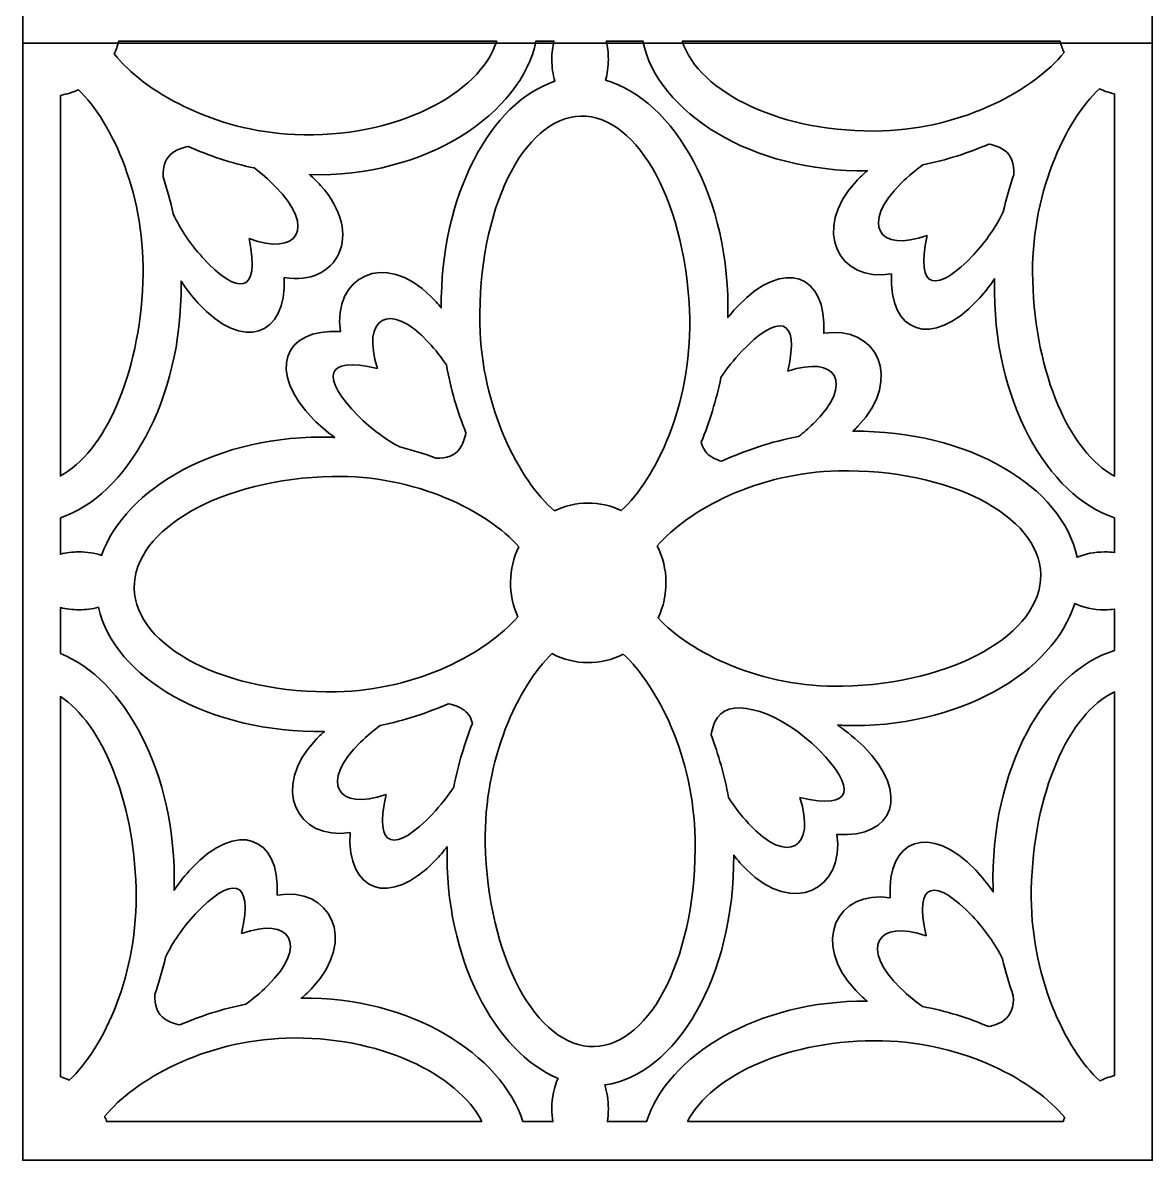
# Model space of a CAD drawing. Header units: centimetres. Extents: x 16.2 to 27.5, y -9.5 to 9.6.
# Drawn here: x 22.75 to 27.5, y -9.416 to -4.63 of the extents above; entities that cross this region are included whole.
import ezdxf

# ---------------------------------------------------------------- set-up
doc = ezdxf.new("R2010")
doc.units = ezdxf.units.CM
doc.header["$MEASUREMENT"] = 0
doc.layers.add('layer 1', color=7, linetype='Continuous')

msp = doc.modelspace()

# ---------------------------------------------------------------- linework, layer by layer
at = {"layer": 'layer 1', "color": 250, "lineweight": 35}
for points, knots in [([(22.74999, 0.15545), (22.74999, 0.15545), (27.49999, 0.15545), (27.49999, 0.15545), (27.49999, 0.15545), (27.49999, 0.15545), (27.49999, -4.71594), (27.49999, -4.71594), (27.49999, -4.71594), (27.49999, -4.71594), (22.74999, -4.71594), (22.74999, -4.71594), (22.74999, -4.71594), (22.74999, -4.71594), (22.74999, 0.15545), (22.74999, 0.15545)], [0, 0, 0, 0, 0.2, 0.2, 0.2, 0.2, 0.4, 0.4, 0.4, 0.4, 0.6, 0.6, 0.6, 0.6, 1, 1, 1, 1]), ([(22.74999, -4.54491), (22.74999, -4.54491), (27.49999, -4.54491), (27.49999, -4.54491), (27.49999, -4.54491), (27.49999, -4.54491), (27.49999, -6.97858), (27.49999, -6.97858), (27.49999, -6.97858), (27.49999, -6.97858), (27.49999, -9.4163), (27.49999, -9.4163), (27.49999, -9.4163), (27.49999, -9.4163), (22.74999, -9.4163), (22.74999, -9.4163), (22.74999, -9.4163), (22.74999, -9.4163), (22.74999, -4.54491), (22.74999, -4.54491)], [0, 0, 0, 0, 0.1666667, 0.1666667, 0.1666667, 0.1666667, 0.3333333, 0.3333333, 0.3333333, 0.3333333, 0.5, 0.5, 0.5, 0.5, 0.6666667, 0.6666667, 0.6666667, 0.6666667, 1, 1, 1, 1]), ([(22.90832, -6.71361), (23.18542, -6.62132), (23.42049, -6.21978), (23.41579, -5.73015), (23.41579, -5.73015), (23.41575, -5.72584), (23.41569, -5.72154), (23.41561, -5.71724), (23.41561, -5.71724), (23.4386, -5.75155), (23.46272, -5.78296), (23.48741, -5.81001), (23.48741, -5.81001), (23.67596, -6.01651), (23.85958, -5.95096), (23.84961, -5.70206), (23.84961, -5.70206), (24.07095, -5.74229), (24.1906, -5.52104), (24.00205, -5.31454), (24.00205, -5.31454), (23.98782, -5.29894), (23.97223, -5.28375), (23.95557, -5.26901), (23.95557, -5.26901), (24.44433, -5.2842), (24.84942, -5.01053), (24.90807, -4.70729), (24.90807, -4.70729), (24.90807, -4.70729), (24.98378, -4.70729), (24.98378, -4.70729), (24.98378, -4.70729), (24.97819, -4.73109), (24.97511, -4.75711), (24.97511, -4.78438), (24.97511, -4.78438), (24.97511, -4.81762), (24.97969, -4.84902), (24.98781, -4.8768), (24.98781, -4.8768), (24.71833, -4.96424), (24.50609, -5.35643), (24.50998, -5.83052), (24.50998, -5.83052), (24.49599, -5.81309), (24.48154, -5.79676), (24.46667, -5.78181), (24.46667, -5.78181), (24.26973, -5.58374), (24.05171, -5.70174), (24.08605, -5.92985), (24.08605, -5.92985), (23.84394, -5.91419), (23.77611, -6.10126), (23.97304, -6.29933), (23.97304, -6.29933), (23.99884, -6.32528), (24.0289, -6.35072), (24.0618, -6.37507), (24.0618, -6.37507), (24.05761, -6.3749), (24.05342, -6.37474), (24.04923, -6.3746), (24.04923, -6.3746), (23.57411, -6.35915), (23.17897, -6.59021), (23.08151, -6.87148), (23.08151, -6.87148), (23.05315, -6.86211), (23.02066, -6.85679), (22.98613, -6.85679), (22.98613, -6.85679), (22.95853, -6.85679), (22.93224, -6.86019), (22.90832, -6.86634), (22.90832, -6.86634), (22.90832, -6.86634), (22.90832, -6.71361), (22.90832, -6.71361)], [0, 0, 0, 0, 0.047619, 0.047619, 0.047619, 0.047619, 0.0952381, 0.0952381, 0.0952381, 0.0952381, 0.1428571, 0.1428571, 0.1428571, 0.1428571, 0.1904762, 0.1904762, 0.1904762, 0.1904762, 0.2380952, 0.2380952, 0.2380952, 0.2380952, 0.2857143, 0.2857143, 0.2857143, 0.2857143, 0.3333333, 0.3333333, 0.3333333, 0.3333333, 0.3809524, 0.3809524, 0.3809524, 0.3809524, 0.4285714, 0.4285714, 0.4285714, 0.4285714, 0.4761905, 0.4761905, 0.4761905, 0.4761905, 0.5238095, 0.5238095, 0.5238095, 0.5238095, 0.5714286, 0.5714286, 0.5714286, 0.5714286, 0.6190476, 0.6190476, 0.6190476, 0.6190476, 0.6666667, 0.6666667, 0.6666667, 0.6666667, 0.7142857, 0.7142857, 0.7142857, 0.7142857, 0.7619048, 0.7619048, 0.7619048, 0.7619048, 0.8095238, 0.8095238, 0.8095238, 0.8095238, 0.8571429, 0.8571429, 0.8571429, 0.8571429, 0.9047619, 0.9047619, 0.9047619, 0.9047619, 1, 1, 1, 1]), ([(24.74314, -4.70729), (24.67467, -4.92946), (24.31637, -5.11874), (23.8944, -5.10076), (23.8944, -5.10076), (23.54942, -5.08606), (23.25811, -4.91777), (23.13451, -4.76184), (23.13451, -4.76184), (23.14206, -4.74658), (23.14846, -4.72746), (23.15365, -4.70729), (23.15365, -4.70729), (23.15365, -4.70729), (24.74314, -4.70729), (24.74314, -4.70729)], [0, 0, 0, 0, 0.2, 0.2, 0.2, 0.2, 0.4, 0.4, 0.4, 0.4, 0.6, 0.6, 0.6, 0.6, 1, 1, 1, 1]), ([(27.34165, -6.71315), (27.0617, -6.62317), (26.82623, -6.21537), (26.83677, -5.72056), (26.83677, -5.72056), (26.83686, -5.71625), (26.83697, -5.71195), (26.83709, -5.70765), (26.83709, -5.70765), (26.8137, -5.74167), (26.78923, -5.77279), (26.76421, -5.79953), (26.76421, -5.79953), (26.57327, -6.00369), (26.39043, -5.93588), (26.4033, -5.68712), (26.4033, -5.68712), (26.18151, -5.72463), (26.06446, -5.50192), (26.2554, -5.29775), (26.2554, -5.29775), (26.26982, -5.28233), (26.28558, -5.26734), (26.30241, -5.2528), (26.30241, -5.2528), (25.81708, -5.2619), (25.41755, -5.00608), (25.35785, -4.70729), (25.35785, -4.70729), (25.35785, -4.70729), (25.20394, -4.70729), (25.20394, -4.70729), (25.20394, -4.70729), (25.20953, -4.73109), (25.21261, -4.75711), (25.21261, -4.78438), (25.21261, -4.78438), (25.21261, -4.81593), (25.20849, -4.84582), (25.20112, -4.87253), (25.20112, -4.87253), (25.48747, -4.95266), (25.72906, -5.36762), (25.71521, -5.871), (25.71521, -5.871), (25.72941, -5.85301), (25.74388, -5.83619), (25.75852, -5.82084), (25.75852, -5.82084), (25.9514, -5.61863), (26.13358, -5.68828), (26.11833, -5.9369), (26.11833, -5.9369), (26.34048, -5.90164), (26.4554, -6.12553), (26.26252, -6.32775), (26.26252, -6.32775), (26.25561, -6.33498), (26.24838, -6.34211), (26.24091, -6.34915), (26.24091, -6.34915), (26.72622, -6.3436), (27.12428, -6.58331), (27.18378, -6.87934), (27.18378, -6.87934), (27.21651, -6.86514), (27.25657, -6.85679), (27.29983, -6.85679), (27.29983, -6.85679), (27.31417, -6.85679), (27.32816, -6.85772), (27.34165, -6.85946), (27.34165, -6.85946), (27.34165, -6.85946), (27.34165, -6.71315), (27.34165, -6.71315)], [0, 0, 0, 0, 0.05, 0.05, 0.05, 0.05, 0.1, 0.1, 0.1, 0.1, 0.15, 0.15, 0.15, 0.15, 0.2, 0.2, 0.2, 0.2, 0.25, 0.25, 0.25, 0.25, 0.3, 0.3, 0.3, 0.3, 0.35, 0.35, 0.35, 0.35, 0.4, 0.4, 0.4, 0.4, 0.45, 0.45, 0.45, 0.45, 0.5, 0.5, 0.5, 0.5, 0.55, 0.55, 0.55, 0.55, 0.6, 0.6, 0.6, 0.6, 0.65, 0.65, 0.65, 0.65, 0.7, 0.7, 0.7, 0.7, 0.75, 0.75, 0.75, 0.75, 0.8, 0.8, 0.8, 0.8, 0.85, 0.85, 0.85, 0.85, 0.9, 0.9, 0.9, 0.9, 1, 1, 1, 1]), ([(25.52293, -4.70729), (25.59252, -4.92483), (25.94647, -5.09801), (26.36554, -5.08532), (26.36554, -5.08532), (26.71068, -5.07487), (27.00392, -4.91017), (27.12934, -4.75579), (27.12934, -4.75579), (27.12273, -4.74203), (27.1171, -4.72519), (27.11243, -4.70729), (27.11243, -4.70729), (27.11243, -4.70729), (25.52293, -4.70729), (25.52293, -4.70729)], [0, 0, 0, 0, 0.2, 0.2, 0.2, 0.2, 0.4, 0.4, 0.4, 0.4, 0.6, 0.6, 0.6, 0.6, 1, 1, 1, 1]), ([(22.90832, -4.9359), (22.9359, -4.93055), (22.96285, -4.92272), (22.9841, -4.91234), (22.9841, -4.91234), (23.12701, -5.04901), (23.26999, -5.36452), (23.25549, -5.72331), (23.25549, -5.72331), (23.23976, -6.11274), (23.09384, -6.43766), (22.90832, -6.53731), (22.90832, -6.53731), (22.90832, -6.53731), (22.90832, -4.9359), (22.90832, -4.9359)], [0, 0, 0, 0, 0.2, 0.2, 0.2, 0.2, 0.4, 0.4, 0.4, 0.4, 0.6, 0.6, 0.6, 0.6, 1, 1, 1, 1]), ([(27.34165, -4.93), (27.31835, -4.92453), (27.29607, -4.91724), (27.27799, -4.90812), (27.27799, -4.90812), (27.13349, -5.04302), (26.98683, -5.35675), (26.99713, -5.7157), (26.99713, -5.7157), (27.00845, -6.11012), (27.15397, -6.4401), (27.34165, -6.53761), (27.34165, -6.53761), (27.34165, -6.53761), (27.34165, -4.93), (27.34165, -4.93)], [0, 0, 0, 0, 0.2, 0.2, 0.2, 0.2, 0.4, 0.4, 0.4, 0.4, 0.6, 0.6, 0.6, 0.6, 1, 1, 1, 1]), ([(24.98584, -6.6845), (25.07428, -6.64083), (25.17823, -6.6402), (25.26721, -6.68294), (25.26721, -6.68294), (25.41266, -6.54896), (25.56155, -6.23737), (25.5547, -5.8792), (25.5547, -5.8792), (25.54558, -5.4029), (25.33998, -5.01843), (25.09701, -5.02332), (25.09701, -5.02332), (24.85407, -5.02822), (24.66334, -5.42069), (24.67245, -5.89699), (24.67245, -5.89699), (24.67923, -6.25148), (24.83673, -6.55421), (24.98584, -6.6845)], [0, 0, 0, 0, 0.1666667, 0.1666667, 0.1666667, 0.1666667, 0.3333333, 0.3333333, 0.3333333, 0.3333333, 0.5, 0.5, 0.5, 0.5, 0.6666667, 0.6666667, 0.6666667, 0.6666667, 1, 1, 1, 1]), ([(23.70167, -5.53857), (23.90512, -5.61512), (23.98558, -5.49385), (23.81329, -5.32029), (23.81329, -5.32029), (23.78292, -5.28969), (23.75263, -5.26354), (23.72283, -5.2415), (23.72283, -5.2415), (23.62471, -5.22074), (23.53184, -5.18931), (23.44639, -5.15082), (23.44639, -5.15082), (23.42171, -5.1551), (23.39975, -5.16373), (23.3812, -5.17632), (23.3812, -5.17632), (23.3519, -5.1962), (23.33906, -5.23259), (23.3402, -5.27825), (23.3402, -5.27825), (23.3567, -5.32847), (23.37101, -5.3808), (23.38262, -5.43481), (23.38262, -5.43481), (23.41113, -5.49611), (23.45299, -5.55982), (23.50515, -5.61696), (23.50515, -5.61696), (23.654, -5.77998), (23.75147, -5.77574), (23.70167, -5.53857)], [0, 0, 0, 0, 0.1111111, 0.1111111, 0.1111111, 0.1111111, 0.2222222, 0.2222222, 0.2222222, 0.2222222, 0.3333333, 0.3333333, 0.3333333, 0.3333333, 0.4444444, 0.4444444, 0.4444444, 0.4444444, 0.5555556, 0.5555556, 0.5555556, 0.5555556, 0.6666667, 0.6666667, 0.6666667, 0.6666667, 0.7777778, 0.7777778, 0.7777778, 0.7777778, 1, 1, 1, 1]), ([(26.55314, -5.52547), (26.34881, -5.59951), (26.26978, -5.47726), (26.44408, -5.30583), (26.44408, -5.30583), (26.47481, -5.27561), (26.5054, -5.24983), (26.53546, -5.22816), (26.53546, -5.22816), (26.63382, -5.20861), (26.72704, -5.17832), (26.81294, -5.14089), (26.81294, -5.14089), (26.83756, -5.14548), (26.85942, -5.15438), (26.87783, -5.1672), (26.87783, -5.1672), (26.90689, -5.18743), (26.9193, -5.22398), (26.91763, -5.26962), (26.91763, -5.26962), (26.90055, -5.31964), (26.88562, -5.37179), (26.87339, -5.42565), (26.87339, -5.42565), (26.84416, -5.48659), (26.80156, -5.54978), (26.74873, -5.60628), (26.74873, -5.60628), (26.59799, -5.76745), (26.50057, -5.76201), (26.55314, -5.52547)], [0, 0, 0, 0, 0.1111111, 0.1111111, 0.1111111, 0.1111111, 0.2222222, 0.2222222, 0.2222222, 0.2222222, 0.3333333, 0.3333333, 0.3333333, 0.3333333, 0.4444444, 0.4444444, 0.4444444, 0.4444444, 0.5555556, 0.5555556, 0.5555556, 0.5555556, 0.6666667, 0.6666667, 0.6666667, 0.6666667, 0.7777778, 0.7777778, 0.7777778, 0.7777778, 1, 1, 1, 1]), ([(24.24199, -6.0853), (24.17191, -5.87476), (24.29173, -5.79481), (24.45695, -5.97546), (24.45695, -5.97546), (24.48607, -6.00731), (24.51088, -6.03899), (24.53168, -6.07006), (24.53168, -6.07006), (24.54976, -6.17125), (24.57833, -6.26727), (24.61394, -6.35584), (24.61394, -6.35584), (24.60924, -6.38108), (24.60035, -6.40343), (24.58769, -6.42221), (24.58769, -6.42221), (24.56769, -6.45185), (24.53199, -6.46424), (24.48755, -6.46207), (24.48755, -6.46207), (24.43902, -6.44404), (24.38838, -6.4282), (24.33605, -6.41511), (24.33605, -6.41511), (24.277, -6.3845), (24.21588, -6.34014), (24.16138, -6.28533), (24.16138, -6.28533), (24.00591, -6.12897), (24.01216, -6.02899), (24.24199, -6.0853)], [0, 0, 0, 0, 0.1111111, 0.1111111, 0.1111111, 0.1111111, 0.2222222, 0.2222222, 0.2222222, 0.2222222, 0.3333333, 0.3333333, 0.3333333, 0.3333333, 0.4444444, 0.4444444, 0.4444444, 0.4444444, 0.5555556, 0.5555556, 0.5555556, 0.5555556, 0.6666667, 0.6666667, 0.6666667, 0.6666667, 0.7777778, 0.7777778, 0.7777778, 0.7777778, 1, 1, 1, 1]), ([(25.96696, -6.09703), (26.17199, -6.02507), (26.24985, -6.14811), (26.07392, -6.31776), (26.07392, -6.31776), (26.05351, -6.33745), (26.03317, -6.35519), (26.01303, -6.37113), (26.01303, -6.37113), (25.89686, -6.39288), (25.78767, -6.42963), (25.68909, -6.47554), (25.68909, -6.47554), (25.67036, -6.47031), (25.6535, -6.4624), (25.63888, -6.452), (25.63888, -6.452), (25.62059, -6.439), (25.60906, -6.41951), (25.60359, -6.39539), (25.60359, -6.39539), (25.63798, -6.31111), (25.66649, -6.21953), (25.68615, -6.12286), (25.68615, -6.12286), (25.7105, -6.08547), (25.73941, -6.04858), (25.77215, -6.01425), (25.77215, -6.01425), (25.92443, -5.8546), (26.02178, -5.86103), (25.96696, -6.09703)], [0, 0, 0, 0, 0.1111111, 0.1111111, 0.1111111, 0.1111111, 0.2222222, 0.2222222, 0.2222222, 0.2222222, 0.3333333, 0.3333333, 0.3333333, 0.3333333, 0.4444444, 0.4444444, 0.4444444, 0.4444444, 0.5555556, 0.5555556, 0.5555556, 0.5555556, 0.6666667, 0.6666667, 0.6666667, 0.6666667, 0.7777778, 0.7777778, 0.7777778, 0.7777778, 1, 1, 1, 1]), ([(25.41829, -6.8318), (25.46597, -6.9261), (25.46735, -7.03919), (25.42204, -7.13466), (25.42204, -7.13466), (25.55621, -7.28142), (25.85502, -7.4288), (26.19759, -7.42189), (26.19759, -7.42189), (26.66143, -7.41254), (27.03584, -7.20143), (27.03106, -6.95193), (27.03106, -6.95193), (27.02628, -6.70246), (26.64408, -6.50659), (26.18024, -6.51595), (26.18024, -6.51595), (25.83948, -6.52281), (25.54779, -6.68047), (25.41829, -6.8318)], [0, 0, 0, 0, 0.1666667, 0.1666667, 0.1666667, 0.1666667, 0.3333333, 0.3333333, 0.3333333, 0.3333333, 0.5, 0.5, 0.5, 0.5, 0.6666667, 0.6666667, 0.6666667, 0.6666667, 1, 1, 1, 1]), ([(24.83177, -7.1293), (24.7897, -7.03646), (24.791, -6.92758), (24.83604, -6.83564), (24.83604, -6.83564), (24.70609, -6.68594), (24.40203, -6.53227), (24.05239, -6.53932), (24.05239, -6.53932), (23.58855, -6.54867), (23.21414, -6.75978), (23.21891, -7.00928), (23.21891, -7.00928), (23.22369, -7.25875), (23.60589, -7.45461), (24.06973, -7.44526), (24.06973, -7.44526), (24.41057, -7.4384), (24.70232, -7.28066), (24.83177, -7.1293)], [0, 0, 0, 0, 0.1666667, 0.1666667, 0.1666667, 0.1666667, 0.3333333, 0.3333333, 0.3333333, 0.3333333, 0.5, 0.5, 0.5, 0.5, 0.6666667, 0.6666667, 0.6666667, 0.6666667, 1, 1, 1, 1]), ([(27.34165, -7.27222), (27.05593, -7.35497), (26.8156, -7.77076), (26.83087, -8.27423), (26.83087, -8.27423), (26.831, -8.27853), (26.83115, -8.28284), (26.83131, -8.28713), (26.83131, -8.28713), (26.80762, -8.25333), (26.78286, -8.22245), (26.75761, -8.19595), (26.75761, -8.19595), (26.56482, -7.99362), (26.38261, -8.06317), (26.39773, -8.3118), (26.39773, -8.3118), (26.1756, -8.27641), (26.06057, -8.50023), (26.25336, -8.70256), (26.25336, -8.70256), (26.26791, -8.71784), (26.28381, -8.73269), (26.30077, -8.74706), (26.30077, -8.74706), (25.84133, -8.74283), (25.46092, -8.97521), (25.37321, -9.25392), (25.37321, -9.25392), (25.37321, -9.25392), (25.20842, -9.25392), (25.20842, -9.25392), (25.20842, -9.25392), (25.21115, -9.23666), (25.21261, -9.21851), (25.21261, -9.19976), (25.21261, -9.19976), (25.21261, -9.16327), (25.20709, -9.129), (25.19743, -9.0993), (25.19743, -9.0993), (25.49647, -9.05838), (25.74359, -8.64319), (25.74002, -8.13257), (25.74002, -8.13257), (25.75698, -8.15467), (25.77468, -8.17516), (25.793, -8.19359), (25.793, -8.19359), (25.98994, -8.39166), (26.20796, -8.27366), (26.17362, -8.04555), (26.17362, -8.04555), (26.41573, -8.06121), (26.48356, -7.87414), (26.28663, -7.67607), (26.28663, -7.67607), (26.2556, -7.64486), (26.21844, -7.61437), (26.17753, -7.58564), (26.17753, -7.58564), (26.18525, -7.58603), (26.19299, -7.58635), (26.20075, -7.58661), (26.20075, -7.58661), (26.68514, -7.60236), (27.08638, -7.36187), (27.17382, -7.07318), (27.17382, -7.07318), (27.20823, -7.09017), (27.25207, -7.10036), (27.29983, -7.10036), (27.29983, -7.10036), (27.31417, -7.10036), (27.32816, -7.09943), (27.34165, -7.09769), (27.34165, -7.09769), (27.34165, -7.09769), (27.34165, -7.27222), (27.34165, -7.27222)], [0, 0, 0, 0, 0.047619, 0.047619, 0.047619, 0.047619, 0.0952381, 0.0952381, 0.0952381, 0.0952381, 0.1428571, 0.1428571, 0.1428571, 0.1428571, 0.1904762, 0.1904762, 0.1904762, 0.1904762, 0.2380952, 0.2380952, 0.2380952, 0.2380952, 0.2857143, 0.2857143, 0.2857143, 0.2857143, 0.3333333, 0.3333333, 0.3333333, 0.3333333, 0.3809524, 0.3809524, 0.3809524, 0.3809524, 0.4285714, 0.4285714, 0.4285714, 0.4285714, 0.4761905, 0.4761905, 0.4761905, 0.4761905, 0.5238095, 0.5238095, 0.5238095, 0.5238095, 0.5714286, 0.5714286, 0.5714286, 0.5714286, 0.6190476, 0.6190476, 0.6190476, 0.6190476, 0.6666667, 0.6666667, 0.6666667, 0.6666667, 0.7142857, 0.7142857, 0.7142857, 0.7142857, 0.7619048, 0.7619048, 0.7619048, 0.7619048, 0.8095238, 0.8095238, 0.8095238, 0.8095238, 0.8571429, 0.8571429, 0.8571429, 0.8571429, 0.9047619, 0.9047619, 0.9047619, 0.9047619, 1, 1, 1, 1]), ([(22.90832, -7.28411), (23.17652, -7.39045), (23.39705, -7.78807), (23.38685, -8.26728), (23.38685, -8.26728), (23.38675, -8.27158), (23.38664, -8.27589), (23.38652, -8.28018), (23.38652, -8.28018), (23.40991, -8.24616), (23.43438, -8.21505), (23.4594, -8.1883), (23.4594, -8.1883), (23.65034, -7.98414), (23.83318, -8.05195), (23.82031, -8.30071), (23.82031, -8.30071), (24.0421, -8.26321), (24.15916, -8.48591), (23.96821, -8.69008), (23.96821, -8.69008), (23.95379, -8.7055), (23.93803, -8.7205), (23.9212, -8.73503), (23.9212, -8.73503), (24.38068, -8.72641), (24.76323, -8.97203), (24.85336, -9.25392), (24.85336, -9.25392), (24.85336, -9.25392), (24.9793, -9.25392), (24.9793, -9.25392), (24.9793, -9.25392), (24.97657, -9.23666), (24.97511, -9.21851), (24.97511, -9.19976), (24.97511, -9.19976), (24.97511, -9.15144), (24.98478, -9.10702), (25.00095, -9.07195), (25.00095, -9.07195), (24.73741, -8.96202), (24.52382, -8.56911), (24.53461, -8.09717), (24.53461, -8.09717), (24.51881, -8.1176), (24.50265, -8.13662), (24.48628, -8.15378), (24.48628, -8.15378), (24.2934, -8.356), (24.11122, -8.28634), (24.12646, -8.03772), (24.12646, -8.03772), (23.90432, -8.07298), (23.7894, -7.84909), (23.98228, -7.64688), (23.98228, -7.64688), (23.99364, -7.63496), (24.00583, -7.62332), (24.01869, -7.61195), (24.01869, -7.61195), (23.53336, -7.62073), (23.13319, -7.38412), (23.06782, -7.08978), (23.06782, -7.08978), (23.04287, -7.09657), (23.01522, -7.10036), (22.98613, -7.10036), (22.98613, -7.10036), (22.95853, -7.10036), (22.93224, -7.09696), (22.90832, -7.09081), (22.90832, -7.09081), (22.90832, -7.09081), (22.90832, -7.28411), (22.90832, -7.28411)], [0, 0, 0, 0, 0.05, 0.05, 0.05, 0.05, 0.1, 0.1, 0.1, 0.1, 0.15, 0.15, 0.15, 0.15, 0.2, 0.2, 0.2, 0.2, 0.25, 0.25, 0.25, 0.25, 0.3, 0.3, 0.3, 0.3, 0.35, 0.35, 0.35, 0.35, 0.4, 0.4, 0.4, 0.4, 0.45, 0.45, 0.45, 0.45, 0.5, 0.5, 0.5, 0.5, 0.55, 0.55, 0.55, 0.55, 0.6, 0.6, 0.6, 0.6, 0.65, 0.65, 0.65, 0.65, 0.7, 0.7, 0.7, 0.7, 0.75, 0.75, 0.75, 0.75, 0.8, 0.8, 0.8, 0.8, 0.85, 0.85, 0.85, 0.85, 0.9, 0.9, 0.9, 0.9, 1, 1, 1, 1]), ([(25.27552, -7.28698), (25.18171, -7.3354), (25.06952, -7.33471), (24.97613, -7.28453), (24.97613, -7.28453), (24.83282, -7.42176), (24.68852, -7.72929), (24.69528, -8.08201), (24.69528, -8.08201), (24.70439, -8.55831), (24.90999, -8.94278), (25.15296, -8.93789), (25.15296, -8.93789), (25.39591, -8.93299), (25.58664, -8.54053), (25.57752, -8.06423), (25.57752, -8.06423), (25.57091, -7.71875), (25.42116, -7.42243), (25.27552, -7.28698)], [0, 0, 0, 0, 0.1666667, 0.1666667, 0.1666667, 0.1666667, 0.3333333, 0.3333333, 0.3333333, 0.3333333, 0.5, 0.5, 0.5, 0.5, 0.6666667, 0.6666667, 0.6666667, 0.6666667, 1, 1, 1, 1]), ([(22.90832, -9.06499), (22.92185, -9.06921), (22.93453, -9.07412), (22.94563, -9.07971), (22.94563, -9.07971), (23.09013, -8.94481), (23.23678, -8.63109), (23.22648, -8.27214), (23.22648, -8.27214), (23.2157, -7.89638), (23.08312, -7.57912), (22.90832, -7.46561), (22.90832, -7.46561), (22.90832, -7.46561), (22.90832, -9.06499), (22.90832, -9.06499)], [0, 0, 0, 0, 0.2, 0.2, 0.2, 0.2, 0.4, 0.4, 0.4, 0.4, 0.6, 0.6, 0.6, 0.6, 1, 1, 1, 1]), ([(26.01768, -7.8901), (26.08776, -8.10064), (25.96794, -8.18059), (25.80272, -7.99994), (25.80272, -7.99994), (25.76884, -7.96289), (25.74079, -7.92608), (25.71812, -7.89018), (25.71812, -7.89018), (25.7015, -7.79749), (25.67607, -7.70914), (25.64449, -7.6269), (25.64449, -7.6269), (25.64877, -7.59864), (25.65811, -7.57376), (25.67198, -7.5532), (25.67198, -7.5532), (25.73336, -7.46219), (25.94281, -7.5337), (26.09828, -7.69007), (26.09828, -7.69007), (26.25376, -7.84643), (26.24751, -7.94641), (26.01768, -7.8901)], [0, 0, 0, 0, 0.1428571, 0.1428571, 0.1428571, 0.1428571, 0.2857143, 0.2857143, 0.2857143, 0.2857143, 0.4285714, 0.4285714, 0.4285714, 0.4285714, 0.5714286, 0.5714286, 0.5714286, 0.5714286, 0.7142857, 0.7142857, 0.7142857, 0.7142857, 1, 1, 1, 1]), ([(27.34165, -9.06023), (27.31885, -9.06589), (27.29711, -9.0733), (27.27942, -9.08242), (27.27942, -9.08242), (27.13371, -8.9489), (26.98422, -8.63659), (26.99128, -8.27756), (26.99128, -8.27756), (26.9992, -7.87372), (27.14836, -7.53608), (27.34165, -7.44575), (27.34165, -7.44575), (27.34165, -7.44575), (27.34165, -9.06023), (27.34165, -9.06023)], [0, 0, 0, 0, 0.2, 0.2, 0.2, 0.2, 0.4, 0.4, 0.4, 0.4, 0.6, 0.6, 0.6, 0.6, 1, 1, 1, 1]), ([(24.27784, -7.8776), (24.07281, -7.94956), (23.99495, -7.82651), (24.17087, -7.65686), (24.17087, -7.65686), (24.1987, -7.63003), (24.22639, -7.60676), (24.25364, -7.58683), (24.25364, -7.58683), (24.35534, -7.56642), (24.4515, -7.5346), (24.53963, -7.49534), (24.53963, -7.49534), (24.56489, -7.50009), (24.58723, -7.50933), (24.60592, -7.52262), (24.60592, -7.52262), (24.62411, -7.53556), (24.63562, -7.55491), (24.64113, -7.57886), (24.64113, -7.57886), (24.60818, -7.6618), (24.58097, -7.75159), (24.56225, -7.84616), (24.56225, -7.84616), (24.53716, -7.88546), (24.50702, -7.92433), (24.47264, -7.96037), (24.47264, -7.96037), (24.32037, -8.12002), (24.22301, -8.11359), (24.27784, -7.8776)], [0, 0, 0, 0, 0.1111111, 0.1111111, 0.1111111, 0.1111111, 0.2222222, 0.2222222, 0.2222222, 0.2222222, 0.3333333, 0.3333333, 0.3333333, 0.3333333, 0.4444444, 0.4444444, 0.4444444, 0.4444444, 0.5555556, 0.5555556, 0.5555556, 0.5555556, 0.6666667, 0.6666667, 0.6666667, 0.6666667, 0.7777778, 0.7777778, 0.7777778, 0.7777778, 1, 1, 1, 1]), ([(23.67047, -8.46236), (23.8748, -8.38833), (23.95383, -8.51057), (23.77953, -8.682), (23.77953, -8.682), (23.74881, -8.71222), (23.71821, -8.73801), (23.68816, -8.75967), (23.68816, -8.75967), (23.5898, -8.77923), (23.49657, -8.80951), (23.41067, -8.84694), (23.41067, -8.84694), (23.38605, -8.84236), (23.36419, -8.83345), (23.34578, -8.82064), (23.34578, -8.82064), (23.31672, -8.8004), (23.30431, -8.76385), (23.30598, -8.71821), (23.30598, -8.71821), (23.32307, -8.66819), (23.33799, -8.61604), (23.35022, -8.56219), (23.35022, -8.56219), (23.37945, -8.50124), (23.42205, -8.43805), (23.47488, -8.38156), (23.47488, -8.38156), (23.62562, -8.22038), (23.72304, -8.22582), (23.67047, -8.46236)], [0, 0, 0, 0, 0.1111111, 0.1111111, 0.1111111, 0.1111111, 0.2222222, 0.2222222, 0.2222222, 0.2222222, 0.3333333, 0.3333333, 0.3333333, 0.3333333, 0.4444444, 0.4444444, 0.4444444, 0.4444444, 0.5555556, 0.5555556, 0.5555556, 0.5555556, 0.6666667, 0.6666667, 0.6666667, 0.6666667, 0.7777778, 0.7777778, 0.7777778, 0.7777778, 1, 1, 1, 1]), ([(26.54902, -8.47201), (26.34403, -8.39993), (26.26611, -8.52292), (26.44195, -8.69268), (26.44195, -8.69268), (26.47295, -8.72261), (26.50378, -8.7481), (26.53403, -8.76948), (26.53403, -8.76948), (26.63256, -8.78809), (26.72606, -8.81748), (26.81229, -8.8541), (26.81229, -8.8541), (26.83687, -8.84927), (26.85865, -8.84016), (26.87694, -8.82717), (26.87694, -8.82717), (26.90582, -8.80666), (26.9179, -8.77), (26.91581, -8.72437), (26.91581, -8.72437), (26.89828, -8.67452), (26.88288, -8.62251), (26.87016, -8.56877), (26.87016, -8.56877), (26.84038, -8.50811), (26.79722, -8.44533), (26.74388, -8.38934), (26.74388, -8.38934), (26.59168, -8.22961), (26.49432, -8.23598), (26.54902, -8.47201)], [0, 0, 0, 0, 0.1111111, 0.1111111, 0.1111111, 0.1111111, 0.2222222, 0.2222222, 0.2222222, 0.2222222, 0.3333333, 0.3333333, 0.3333333, 0.3333333, 0.4444444, 0.4444444, 0.4444444, 0.4444444, 0.5555556, 0.5555556, 0.5555556, 0.5555556, 0.6666667, 0.6666667, 0.6666667, 0.6666667, 0.7777778, 0.7777778, 0.7777778, 0.7777778, 1, 1, 1, 1]), ([(24.68106, -9.25392), (24.57928, -9.05396), (24.24668, -8.89075), (23.85807, -8.90252), (23.85807, -8.90252), (23.51294, -8.91296), (23.21969, -9.07766), (23.09427, -9.23205), (23.09427, -9.23205), (23.09747, -9.23869), (23.10043, -9.24606), (23.10317, -9.25392), (23.10317, -9.25392), (23.10317, -9.25392), (24.68106, -9.25392), (24.68106, -9.25392)], [0, 0, 0, 0, 0.2, 0.2, 0.2, 0.2, 0.4, 0.4, 0.4, 0.4, 0.6, 0.6, 0.6, 0.6, 1, 1, 1, 1]), ([(25.54505, -9.25392), (25.64458, -9.05752), (25.97619, -8.90587), (26.36541, -8.91394), (26.36541, -8.91394), (26.71063, -8.92109), (27.00536, -9.08298), (27.13216, -9.23616), (27.13216, -9.23616), (27.12959, -9.24164), (27.12718, -9.2476), (27.12492, -9.25392), (27.12492, -9.25392), (27.12492, -9.25392), (25.54505, -9.25392), (25.54505, -9.25392)], [0, 0, 0, 0, 0.2, 0.2, 0.2, 0.2, 0.4, 0.4, 0.4, 0.4, 0.6, 0.6, 0.6, 0.6, 1, 1, 1, 1])]:
    msp.add_open_spline(points, degree=3, knots=knots, dxfattribs=at)

doc.saveas('drawing.dxf')
